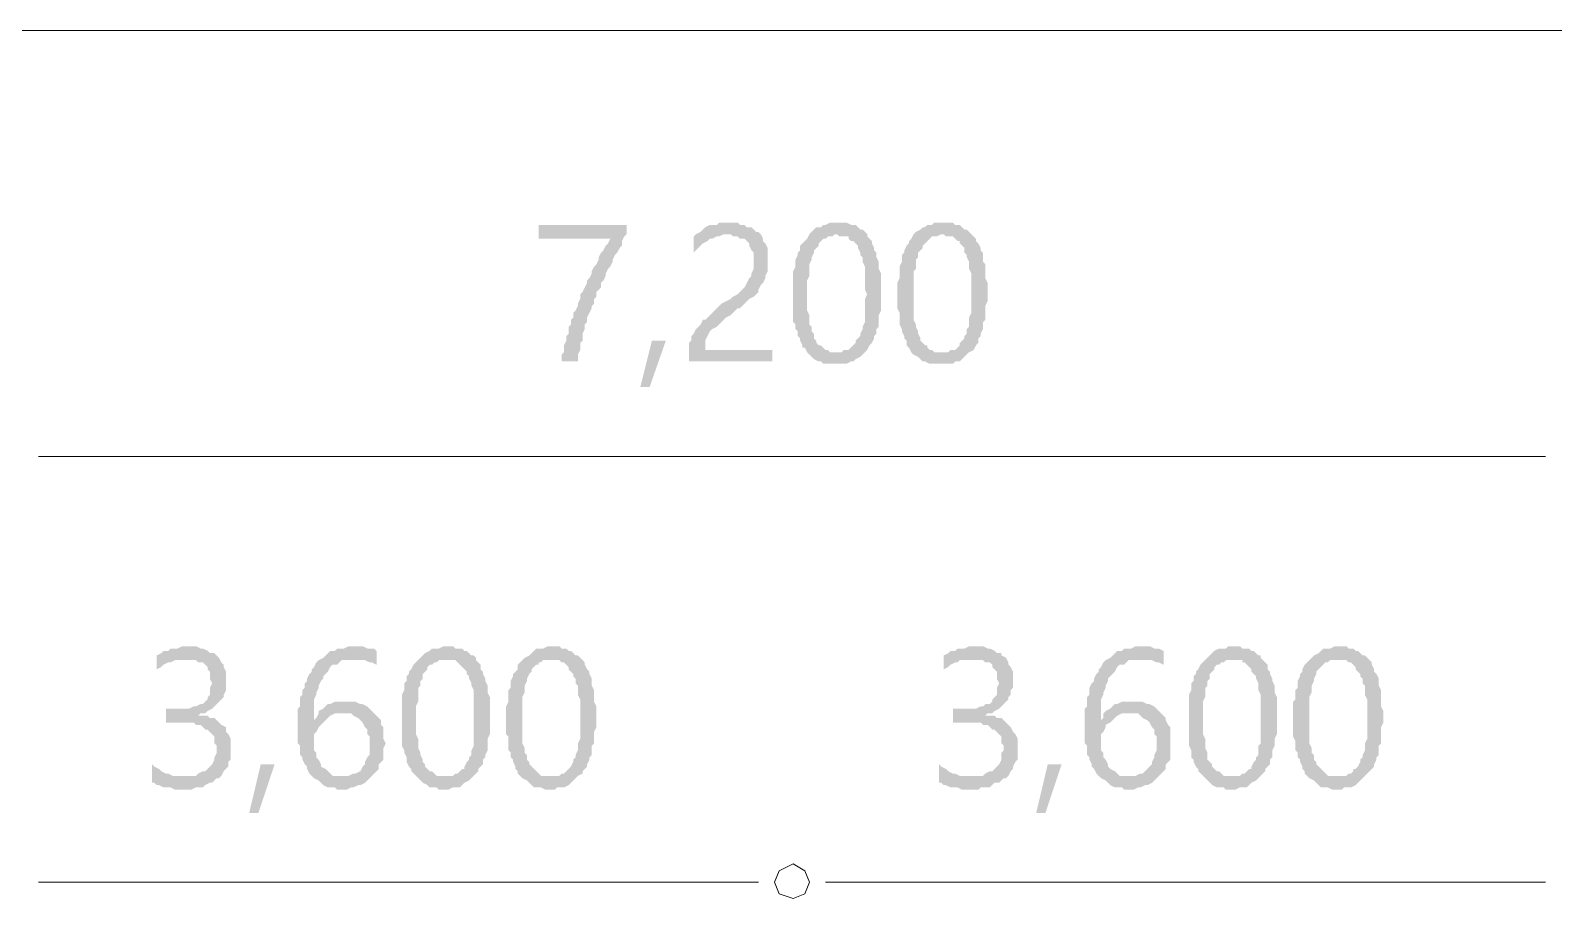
# Model space of a CAD drawing. Header units: millimetres. Extents: x -2246 to 101218, y 0 to 66109.
# Drawn here: x 18573 to 25543, y 56549 to 60521 of the extents above; entities that cross this region are included whole.
import ezdxf

# ---------------------------------------------------------------- set-up
doc = ezdxf.new("R2010")
doc.units = ezdxf.units.MM
doc.layers.add('PDF_솔리드 채우기', color=7, linetype='Continuous')
doc.layers.add('PDF_형상', color=7, linetype='Continuous')

msp = doc.modelspace()

# ---------------------------------------------------------------- hatches: boundary and pattern name
at = {"layer": 'PDF_솔리드 채우기', "transparency": 33554559}
for points in [[(21300.8, 59630.9), (20898.3, 59630.9), (20898.3, 59567.3), (21226.6, 59567.3), (21226.6, 59567.3), (21216, 59546.1), (21205.4, 59535.5), (21194.9, 59514.3), (21184.3, 59503.8), (21173.7, 59482.6), (21173.7, 59472), (21163.1, 59450.8), (21152.5, 59440.2), (21141.9, 59419), (21141.9, 59408.4), (21131.3, 59387.2), (21120.7, 59376.6), (21120.7, 59366.1), (21110.1, 59344.9), (21110.1, 59344.9), (21099.5, 59323.7), (21088.9, 59313.1), (21088.9, 59291.9), (21078.3, 59270.7), (21078.3, 59260.1), (21067.7, 59238.9), (21057.2, 59228.4), (21057.2, 59207.2), (21046.6, 59196.6), (21046.6, 59175.4), (21036, 59164.8), (21036, 59154.2), (21036, 59133), (21025.4, 59122.4), (21025.4, 59101.3), (21014.8, 59080.1), (21014.8, 59069.5), (21014.8, 59048.3), (21004.2, 59037.7), (21004.2, 59016.5), (21004.2, 59005.9), (21078.3, 59005.9), (21078.3, 59005.9), (21078.3, 59027.1), (21078.3, 59037.7), (21088.9, 59058.9), (21088.9, 59069.5), (21088.9, 59090.7), (21099.5, 59101.3), (21099.5, 59122.4), (21099.5, 59133), (21110.1, 59154.2), (21110.1, 59175.4), (21120.7, 59186), (21120.7, 59207.2), (21131.3, 59228.4), (21141.9, 59249.5), (21141.9, 59260.1), (21152.5, 59270.7), (21152.5, 59291.9), (21163.1, 59302.5), (21163.1, 59323.7), (21173.7, 59334.3), (21184.3, 59344.9), (21184.3, 59366.1), (21194.9, 59376.6), (21205.4, 59397.8), (21205.4, 59408.4), (21216, 59429.6), (21226.6, 59440.2), (21237.2, 59461.4), (21237.2, 59472), (21247.8, 59493.2), (21258.4, 59503.8), (21269, 59524.9), (21279.6, 59535.5), (21279.6, 59556.7), (21290.2, 59577.9), (21300.8, 59588.5)], [(21766.8, 59641.5), (21766.8, 59641.5), (21745.6, 59641.5), (21724.5, 59641.5), (21713.9, 59630.9), (21692.7, 59630.9), (21682.1, 59630.9), (21660.9, 59620.3), (21650.3, 59609.7), (21639.7, 59599.1), (21618.5, 59588.5), (21756.2, 59588.5), (21777.4, 59588.5), (21788, 59577.9), (21809.2, 59577.9), (21819.8, 59567.3), (21841, 59567.3), (21851.6, 59556.7), (21862.2, 59546.1), (21862.2, 59535.5), (21872.7, 59514.3), (21883.3, 59503.8), (21883.3, 59482.6), (21883.3, 59461.4), (21883.3, 59450.8), (21883.3, 59429.6), (21872.7, 59408.4), (21872.7, 59397.8), (21862.2, 59387.2), (21851.6, 59366.1), (21851.6, 59366.1), (21841, 59344.9), (21830.4, 59334.3), (21819.8, 59323.7), (21809.2, 59313.1), (21788, 59302.5), (21777.4, 59291.9), (21756.2, 59281.3), (21735, 59270.7), (21724.5, 59260.1), (21703.3, 59238.9), (21692.7, 59228.4), (21682.1, 59217.8), (21671.5, 59207.2), (21660.9, 59196.6), (21650.3, 59196.6), (21639.7, 59175.4), (21629.1, 59164.8), (21618.5, 59154.2), (21607.9, 59133), (21597.4, 59122.4), (21597.4, 59122.4), (21597.4, 59101.3), (21586.8, 59090.7), (21586.8, 59069.5), (21586.8, 59048.3), (21586.8, 59037.7), (21586.8, 59005.9), (21968.1, 59005.9), (21968.1, 59058.9), (21660.9, 59058.9), (21660.9, 59069.5), (21660.9, 59090.7), (21660.9, 59101.3), (21671.5, 59122.4), (21671.5, 59122.4), (21682.1, 59143.6), (21692.7, 59154.2), (21713.9, 59164.8), (21713.9, 59164.8), (21724.5, 59175.4), (21735, 59186), (21745.6, 59196.6), (21756.2, 59207.2), (21777.4, 59217.8), (21788, 59228.4), (21809.2, 59249.5), (21819.8, 59249.5), (21841, 59270.7), (21851.6, 59281.3), (21862.2, 59291.9), (21883.3, 59302.5), (21893.9, 59313.1), (21904.5, 59323.7), (21904.5, 59334.3), (21915.1, 59355.5), (21915.1, 59355.5), (21925.7, 59366.1), (21936.3, 59387.2), (21936.3, 59397.8), (21946.9, 59419), (21946.9, 59429.6), (21946.9, 59450.8), (21946.9, 59472), (21946.9, 59472), (21946.9, 59493.2), (21946.9, 59514.3), (21946.9, 59524.9), (21936.3, 59546.1), (21925.7, 59556.7), (21925.7, 59567.3), (21915.1, 59588.5), (21904.5, 59599.1), (21893.9, 59599.1), (21883.3, 59609.7), (21872.7, 59620.3), (21851.6, 59620.3), (21841, 59630.9), (21819.8, 59630.9), (21809.2, 59641.5), (21788, 59641.5)], [(22264.7, 59641.5), (22264.7, 59641.5), (22254.1, 59641.5), (22232.9, 59641.5), (22211.7, 59630.9), (22201.1, 59630.9), (22190.5, 59620.3), (22169.3, 59620.3), (22158.7, 59609.7), (22148.1, 59599.1), (22137.5, 59588.5), (22264.7, 59588.5), (22264.7, 59588.5), (22275.2, 59577.9), (22296.4, 59577.9), (22307, 59577.9), (22317.6, 59577.9), (22317.6, 59567.3), (22328.2, 59556.7), (22338.8, 59556.7), (22349.4, 59546.1), (22360, 59535.5), (22360, 59524.9), (22370.6, 59503.8), (22370.6, 59493.2), (22381.2, 59482.6), (22381.2, 59461.4), (22391.8, 59440.2), (22391.8, 59429.6), (22391.8, 59408.4), (22391.8, 59387.2), (22391.8, 59355.5), (22391.8, 59334.3), (22402.4, 59313.1), (22391.8, 59291.9), (22391.8, 59270.7), (22391.8, 59249.5), (22391.8, 59228.4), (22391.8, 59207.2), (22391.8, 59186), (22381.2, 59164.8), (22381.2, 59154.2), (22370.6, 59133), (22370.6, 59122.4), (22360, 59111.8), (22349.4, 59101.3), (22349.4, 59090.7), (22338.8, 59080.1), (22328.2, 59069.5), (22317.6, 59058.9), (22307, 59058.9), (22296.4, 59058.9), (22285.8, 59048.3), (22275.2, 59048.3), (22264.7, 59048.3), (22391.8, 59048.3), (22402.4, 59058.9), (22412.9, 59080.1), (22412.9, 59080.1), (22423.5, 59090.7), (22434.1, 59111.8), (22434.1, 59122.4), (22444.7, 59133), (22444.7, 59154.2), (22455.3, 59164.8), (22455.3, 59186), (22455.3, 59196.6), (22455.3, 59217.8), (22465.9, 59238.9), (22465.9, 59260.1), (22465.9, 59281.3), (22465.9, 59302.5), (22465.9, 59323.7), (22465.9, 59323.7), (22465.9, 59344.9), (22465.9, 59366.1), (22465.9, 59387.2), (22465.9, 59408.4), (22455.3, 59429.6), (22455.3, 59450.8), (22455.3, 59461.4), (22444.7, 59482.6), (22444.7, 59503.8), (22434.1, 59514.3), (22434.1, 59524.9), (22423.5, 59546.1), (22423.5, 59556.7), (22412.9, 59567.3), (22402.4, 59577.9), (22402.4, 59588.5), (22391.8, 59599.1), (22381.2, 59609.7), (22370.6, 59609.7), (22360, 59620.3), (22349.4, 59630.9), (22338.8, 59630.9), (22328.2, 59630.9), (22307, 59641.5), (22296.4, 59641.5), (22285.8, 59641.5)], [(22751.9, 59641.5), (22751.9, 59641.5), (22730.7, 59641.5), (22709.5, 59641.5), (22698.9, 59630.9), (22677.7, 59630.9), (22667.2, 59620.3), (22656.6, 59620.3), (22646, 59609.7), (22624.8, 59599.1), (22614.2, 59588.5), (22751.9, 59588.5), (22751.9, 59588.5), (22762.5, 59577.9), (22773.1, 59577.9), (22783.7, 59577.9), (22794.3, 59577.9), (22804.9, 59567.3), (22815.4, 59556.7), (22826, 59556.7), (22826, 59546.1), (22836.6, 59535.5), (22847.2, 59524.9), (22847.2, 59503.8), (22857.8, 59493.2), (22857.8, 59482.6), (22868.4, 59461.4), (22868.4, 59440.2), (22868.4, 59429.6), (22879, 59408.4), (22879, 59387.2), (22879, 59355.5), (22879, 59334.3), (22879, 59313.1), (22879, 59291.9), (22879, 59270.7), (22879, 59249.5), (22879, 59228.4), (22868.4, 59207.2), (22868.4, 59186), (22868.4, 59164.8), (22857.8, 59154.2), (22857.8, 59133), (22847.2, 59122.4), (22847.2, 59111.8), (22836.6, 59101.3), (22826, 59090.7), (22826, 59080.1), (22815.4, 59069.5), (22804.9, 59058.9), (22794.3, 59058.9), (22783.7, 59058.9), (22773.1, 59048.3), (22762.5, 59048.3), (22741.3, 59048.3), (22868.4, 59048.3), (22889.6, 59058.9), (22900.2, 59080.1), (22900.2, 59080.1), (22910.8, 59090.7), (22910.8, 59111.8), (22921.4, 59122.4), (22921.4, 59133), (22932, 59154.2), (22932, 59164.8), (22932, 59186), (22942.6, 59196.6), (22942.6, 59217.8), (22942.6, 59238.9), (22942.6, 59260.1), (22953.1, 59281.3), (22953.1, 59302.5), (22953.1, 59323.7), (22953.1, 59323.7), (22953.1, 59344.9), (22953.1, 59366.1), (22942.6, 59387.2), (22942.6, 59408.4), (22942.6, 59429.6), (22942.6, 59450.8), (22932, 59461.4), (22932, 59482.6), (22932, 59503.8), (22921.4, 59514.3), (22921.4, 59524.9), (22910.8, 59546.1), (22900.2, 59556.7), (22900.2, 59567.3), (22889.6, 59577.9), (22879, 59588.5), (22868.4, 59599.1), (22857.8, 59609.7), (22847.2, 59609.7), (22836.6, 59620.3), (22826, 59630.9), (22815.4, 59630.9), (22804.9, 59630.9), (22794.3, 59641.5), (22783.7, 59641.5), (22762.5, 59641.5)], [(21618.5, 59588.5), (21607.9, 59577.9), (21607.9, 59503.8), (21618.5, 59514.3), (21629.1, 59524.9), (21639.7, 59535.5), (21650.3, 59546.1), (21671.5, 59556.7), (21682.1, 59567.3), (21692.7, 59567.3), (21713.9, 59577.9), (21724.5, 59577.9), (21745.6, 59588.5), (21756.2, 59588.5)], [(22137.5, 59588.5), (22127, 59567.3), (22116.4, 59556.7), (22116.4, 59556.7), (22105.8, 59546.1), (22095.2, 59535.5), (22095.2, 59514.3), (22084.6, 59503.8), (22084.6, 59493.2), (22074, 59472), (22074, 59461.4), (22074, 59440.2), (22063.4, 59419), (22063.4, 59408.4), (22063.4, 59387.2), (22063.4, 59366.1), (22063.4, 59344.9), (22063.4, 59323.7), (22063.4, 59302.5), (22063.4, 59281.3), (22063.4, 59260.1), (22063.4, 59249.5), (22063.4, 59228.4), (22063.4, 59207.2), (22063.4, 59186), (22074, 59175.4), (22074, 59154.2), (22084.6, 59143.6), (22084.6, 59122.4), (22095.2, 59111.8), (22095.2, 59101.3), (22105.8, 59080.1), (22105.8, 59069.5), (22116.4, 59069.5), (22127, 59048.3), (22137.5, 59037.7), (22148.1, 59027.1), (22158.7, 59016.5), (22179.9, 59005.9), (22190.5, 59005.9), (22201.1, 58995.3), (22222.3, 58995.3), (22232.9, 58995.3), (22254.1, 58995.3), (22254.1, 58995.3), (22275.2, 58995.3), (22296.4, 58995.3), (22307, 58995.3), (22328.2, 59005.9), (22338.8, 59005.9), (22349.4, 59016.5), (22370.6, 59027.1), (22381.2, 59037.7), (22391.8, 59048.3), (22264.7, 59048.3), (22254.1, 59048.3), (22243.5, 59048.3), (22232.9, 59048.3), (22222.3, 59058.9), (22211.7, 59058.9), (22201.1, 59069.5), (22190.5, 59080.1), (22179.9, 59080.1), (22169.3, 59090.7), (22169.3, 59101.3), (22158.7, 59111.8), (22158.7, 59133), (22148.1, 59143.6), (22148.1, 59164.8), (22137.5, 59175.4), (22137.5, 59196.6), (22137.5, 59217.8), (22127, 59238.9), (22127, 59260.1), (22127, 59281.3), (22127, 59302.5), (22127, 59323.7), (22127, 59344.9), (22127, 59376.6), (22137.5, 59397.8), (22137.5, 59419), (22137.5, 59429.6), (22137.5, 59450.8), (22148.1, 59472), (22148.1, 59482.6), (22158.7, 59503.8), (22158.7, 59514.3), (22169.3, 59524.9), (22179.9, 59535.5), (22179.9, 59546.1), (22190.5, 59556.7), (22201.1, 59567.3), (22211.7, 59567.3), (22222.3, 59577.9), (22232.9, 59577.9), (22243.5, 59577.9), (22254.1, 59588.5), (22264.7, 59588.5)], [(22614.2, 59588.5), (22603.6, 59567.3), (22593, 59556.7), (22593, 59556.7), (22593, 59546.1), (22582.4, 59535.5), (22571.8, 59514.3), (22571.8, 59503.8), (22561.2, 59493.2), (22561.2, 59472), (22561.2, 59461.4), (22550.6, 59440.2), (22550.6, 59419), (22550.6, 59408.4), (22550.6, 59387.2), (22540.1, 59366.1), (22540.1, 59344.9), (22540.1, 59323.7), (22540.1, 59302.5), (22540.1, 59281.3), (22540.1, 59260.1), (22540.1, 59249.5), (22550.6, 59228.4), (22550.6, 59207.2), (22550.6, 59186), (22550.6, 59175.4), (22561.2, 59154.2), (22561.2, 59143.6), (22571.8, 59122.4), (22571.8, 59111.8), (22582.4, 59101.3), (22582.4, 59080.1), (22593, 59069.5), (22593, 59069.5), (22603.6, 59048.3), (22614.2, 59037.7), (22635.4, 59027.1), (22646, 59016.5), (22656.6, 59005.9), (22667.2, 59005.9), (22688.3, 58995.3), (22698.9, 58995.3), (22720.1, 58995.3), (22741.3, 58995.3), (22741.3, 58995.3), (22762.5, 58995.3), (22773.1, 58995.3), (22794.3, 58995.3), (22804.9, 59005.9), (22826, 59005.9), (22836.6, 59016.5), (22847.2, 59027.1), (22857.8, 59037.7), (22868.4, 59048.3), (22741.3, 59048.3), (22741.3, 59048.3), (22730.7, 59048.3), (22709.5, 59048.3), (22698.9, 59058.9), (22688.3, 59058.9), (22677.7, 59069.5), (22677.7, 59080.1), (22667.2, 59080.1), (22656.6, 59090.7), (22646, 59101.3), (22646, 59111.8), (22635.4, 59133), (22635.4, 59143.6), (22624.8, 59164.8), (22624.8, 59175.4), (22614.2, 59196.6), (22614.2, 59217.8), (22614.2, 59238.9), (22614.2, 59260.1), (22614.2, 59281.3), (22614.2, 59302.5), (22614.2, 59323.7), (22614.2, 59344.9), (22614.2, 59376.6), (22614.2, 59397.8), (22614.2, 59419), (22624.8, 59429.6), (22624.8, 59450.8), (22624.8, 59472), (22635.4, 59482.6), (22635.4, 59503.8), (22646, 59514.3), (22656.6, 59524.9), (22656.6, 59535.5), (22667.2, 59546.1), (22677.7, 59556.7), (22688.3, 59567.3), (22688.3, 59567.3), (22698.9, 59577.9), (22709.5, 59577.9), (22720.1, 59577.9), (22741.3, 59588.5), (22751.9, 59588.5)], [(19298.9, 57703.1), (19288.3, 57703.1), (19267.1, 57703.1), (19245.9, 57692.5), (19235.3, 57692.5), (19214.1, 57692.5), (19203.5, 57681.9), (19182.3, 57681.9), (19171.8, 57671.3), (19150.6, 57660.7), (19150.6, 57597.2), (19171.8, 57607.8), (19182.3, 57618.4), (19203.5, 57628.9), (19214.1, 57628.9), (19235.3, 57639.5), (19245.9, 57639.5), (19267.1, 57639.5), (19277.7, 57639.5), (19436.6, 57650.1), (19426, 57660.7), (19415.4, 57671.3), (19394.2, 57671.3), (19383.6, 57681.9), (19362.4, 57692.5), (19351.8, 57692.5), (19330.6, 57703.1), (19320, 57703.1)], [(19436.6, 57650.1), (19277.7, 57639.5), (19298.9, 57639.5), (19309.5, 57639.5), (19330.6, 57639.5), (19341.2, 57628.9), (19362.4, 57628.9), (19373, 57618.4), (19383.6, 57607.8), (19383.6, 57597.2), (19394.2, 57586.6), (19394.2, 57565.4), (19394.2, 57554.8), (19404.8, 57533.6), (19404.8, 57533.6), (19394.2, 57512.4), (19394.2, 57501.8), (19394.2, 57480.7), (19383.6, 57470.1), (19383.6, 57459.5), (19373, 57448.9), (19362.4, 57438.3), (19351.8, 57438.3), (19330.6, 57427.7), (19320, 57427.7), (19298.9, 57417.1), (19288.3, 57417.1), (19267.1, 57417.1), (19245.9, 57417.1), (19192.9, 57417.1), (19192.9, 57353.6), (19245.9, 57353.6), (19256.5, 57353.6), (19277.7, 57353.6), (19298.9, 57353.6), (19320, 57353.6), (19330.6, 57343), (19351.8, 57343), (19362.4, 57332.4), (19373, 57321.8), (19383.6, 57321.8), (19394.2, 57311.2), (19404.8, 57300.6), (19415.4, 57290), (19415.4, 57279.4), (19415.4, 57258.2), (19426, 57247.6), (19426, 57226.4), (19426, 57226.4), (19426, 57215.9), (19415.4, 57194.7), (19415.4, 57184.1), (19404.8, 57162.9), (19394.2, 57152.3), (19383.6, 57141.7), (19373, 57131.1), (19362.4, 57131.1), (19341.2, 57120.5), (19330.6, 57109.9), (19309.5, 57109.9), (19298.9, 57109.9), (19277.7, 57109.9), (19436.6, 57099.3), (19447.1, 57109.9), (19457.7, 57131.1), (19468.3, 57141.7), (19478.9, 57152.3), (19478.9, 57173.5), (19489.5, 57184.1), (19489.5, 57205.3), (19489.5, 57215.9), (19489.5, 57237), (19489.5, 57247.6), (19489.5, 57268.8), (19489.5, 57279.4), (19478.9, 57300.6), (19468.3, 57311.2), (19468.3, 57332.4), (19447.1, 57343), (19447.1, 57343), (19436.6, 57353.6), (19426, 57364.1), (19415.4, 57374.7), (19394.2, 57374.7), (19383.6, 57385.3), (19362.4, 57385.3), (19341.2, 57385.3), (19341.2, 57385.3), (19351.8, 57395.9), (19373, 57395.9), (19383.6, 57406.5), (19404.8, 57417.1), (19415.4, 57427.7), (19426, 57438.3), (19436.6, 57448.9), (19447.1, 57459.5), (19457.7, 57470.1), (19457.7, 57480.7), (19468.3, 57501.8), (19468.3, 57512.4), (19468.3, 57533.6), (19468.3, 57554.8), (19468.3, 57554.8), (19468.3, 57576), (19468.3, 57586.6), (19457.7, 57607.8), (19457.7, 57618.4), (19447.1, 57628.9)], [(19913.2, 57650.1), (19892, 57639.5), (19881.4, 57628.9), (19870.8, 57607.8), (19860.2, 57597.2), (19860.2, 57586.6), (19849.7, 57576), (19839.1, 57554.8), (19839.1, 57544.2), (19828.5, 57533.6), (19828.5, 57512.4), (19817.9, 57501.8), (19817.9, 57480.7), (19807.3, 57470.1), (19807.3, 57448.9), (19807.3, 57427.7), (19796.7, 57417.1), (19796.7, 57395.9), (19796.7, 57374.7), (19796.7, 57353.6), (19796.7, 57332.4), (19796.7, 57321.8), (19796.7, 57300.6), (19796.7, 57279.4), (19796.7, 57258.2), (19807.3, 57247.6), (19807.3, 57226.4), (19807.3, 57205.3), (19817.9, 57194.7), (19817.9, 57184.1), (19828.5, 57162.9), (19839.1, 57152.3), (19839.1, 57141.7), (19849.7, 57120.5), (19849.7, 57120.5), (19860.2, 57109.9), (19997.9, 57109.9), (19997.9, 57109.9), (19976.8, 57109.9), (19955.6, 57109.9), (19945, 57120.5), (19934.4, 57131.1), (19923.8, 57141.7), (19902.6, 57152.3), (19902.6, 57152.3), (19902.6, 57162.9), (19892, 57184.1), (19881.4, 57194.7), (19881.4, 57215.9), (19870.8, 57226.4), (19870.8, 57247.6), (19870.8, 57268.8), (19870.8, 57279.4), (19870.8, 57300.6), (19881.4, 57311.2), (19892, 57332.4), (19902.6, 57343), (19913.2, 57353.6), (19870.8, 57364.1), (19870.8, 57364.1), (19870.8, 57385.3), (19870.8, 57406.5), (19870.8, 57427.7), (19870.8, 57448.9), (19870.8, 57459.5), (19881.4, 57480.7), (19881.4, 57491.2), (19892, 57512.4), (19892, 57523), (19902.6, 57544.2), (19913.2, 57554.8), (19913.2, 57565.4), (19923.8, 57576), (19934.4, 57586.6), (19945, 57607.8), (19955.6, 57618.4), (19976.8, 57618.4), (19987.3, 57628.9), (19997.9, 57639.5), (20019.1, 57639.5), (20040.3, 57639.5), (20050.9, 57639.5)], [(20050.9, 57703.1), (20040.3, 57703.1), (20029.7, 57703.1), (20008.5, 57692.5), (19997.9, 57692.5), (19976.8, 57692.5), (19966.2, 57681.9), (19945, 57681.9), (19934.4, 57671.3), (19923.8, 57660.7), (19913.2, 57650.1), (20050.9, 57639.5), (20061.5, 57639.5), (20072.1, 57639.5), (20093.3, 57639.5), (20103.9, 57639.5), (20125, 57628.9), (20135.6, 57628.9), (20156.8, 57618.4), (20156.8, 57681.9), (20156.8, 57681.9), (20146.2, 57692.5), (20125, 57692.5), (20114.5, 57692.5), (20093.3, 57703.1), (20072.1, 57703.1)], [(20347.5, 57639.5), (20336.9, 57628.9), (20326.3, 57618.4), (20326.3, 57618.4), (20315.7, 57597.2), (20305.1, 57586.6), (20305.1, 57576), (20294.5, 57565.4), (20294.5, 57544.2), (20283.9, 57533.6), (20283.9, 57512.4), (20283.9, 57501.8), (20273.3, 57480.7), (20273.3, 57459.5), (20273.3, 57448.9), (20273.3, 57427.7), (20273.3, 57406.5), (20273.3, 57385.3), (20273.3, 57364.1), (20273.3, 57343), (20273.3, 57321.8), (20273.3, 57300.6), (20273.3, 57290), (20273.3, 57268.8), (20273.3, 57247.6), (20283.9, 57226.4), (20283.9, 57215.9), (20294.5, 57194.7), (20294.5, 57184.1), (20294.5, 57173.5), (20305.1, 57152.3), (20315.7, 57141.7), (20315.7, 57131.1), (20326.3, 57120.5), (20336.9, 57109.9), (20347.5, 57099.3), (20358.1, 57088.7), (20368.7, 57078.2), (20389.8, 57067.6), (20400.4, 57057), (20411, 57057), (20432.2, 57057), (20442.8, 57046.4), (20464, 57046.4), (20464, 57046.4), (20485.2, 57046.4), (20506.4, 57057), (20517, 57057), (20538.1, 57057), (20548.7, 57067.6), (20559.3, 57078.2), (20580.5, 57088.7), (20591.1, 57099.3), (20601.7, 57109.9), (20474.6, 57109.9), (20464, 57109.9), (20453.4, 57109.9), (20442.8, 57109.9), (20432.2, 57109.9), (20421.6, 57120.5), (20411, 57131.1), (20400.4, 57131.1), (20389.8, 57141.7), (20379.3, 57152.3), (20379.3, 57162.9), (20368.7, 57173.5), (20368.7, 57184.1), (20358.1, 57205.3), (20358.1, 57215.9), (20347.5, 57237), (20347.5, 57258.2), (20347.5, 57279.4), (20336.9, 57300.6), (20336.9, 57321.8), (20336.9, 57343), (20336.9, 57364.1), (20336.9, 57385.3), (20336.9, 57406.5), (20336.9, 57427.7), (20347.5, 57448.9), (20347.5, 57470.1), (20347.5, 57491.2), (20347.5, 57512.4), (20358.1, 57523), (20358.1, 57544.2), (20368.7, 57554.8), (20368.7, 57576), (20379.3, 57586.6), (20389.8, 57597.2), (20389.8, 57607.8), (20400.4, 57618.4), (20411, 57618.4), (20421.6, 57628.9), (20432.2, 57628.9), (20442.8, 57639.5), (20453.4, 57639.5), (20464, 57639.5), (20474.6, 57639.5)], [(20474.6, 57703.1), (20474.6, 57703.1), (20464, 57703.1), (20442.8, 57692.5), (20421.6, 57692.5), (20411, 57692.5), (20400.4, 57681.9), (20379.3, 57671.3), (20368.7, 57660.7), (20358.1, 57650.1), (20347.5, 57639.5), (20474.6, 57639.5), (20474.6, 57639.5), (20485.2, 57639.5), (20506.4, 57639.5), (20517, 57639.5), (20527.5, 57628.9), (20527.5, 57628.9), (20538.1, 57618.4), (20548.7, 57607.8), (20559.3, 57597.2), (20569.9, 57586.6), (20569.9, 57576), (20580.5, 57565.4), (20580.5, 57554.8), (20591.1, 57533.6), (20591.1, 57523), (20601.7, 57501.8), (20601.7, 57480.7), (20601.7, 57459.5), (20601.7, 57438.3), (20601.7, 57417.1), (20601.7, 57395.9), (20601.7, 57374.7), (20601.7, 57353.6), (20601.7, 57332.4), (20601.7, 57300.6), (20601.7, 57279.4), (20601.7, 57258.2), (20601.7, 57247.6), (20591.1, 57226.4), (20591.1, 57205.3), (20580.5, 57194.7), (20580.5, 57184.1), (20569.9, 57173.5), (20559.3, 57152.3), (20559.3, 57141.7), (20548.7, 57141.7), (20538.1, 57131.1), (20527.5, 57120.5), (20517, 57120.5), (20506.4, 57109.9), (20495.8, 57109.9), (20485.2, 57109.9), (20474.6, 57109.9), (20601.7, 57109.9), (20612.3, 57120.5), (20622.9, 57131.1), (20622.9, 57141.7), (20633.5, 57152.3), (20644.1, 57162.9), (20644.1, 57184.1), (20654.7, 57194.7), (20654.7, 57205.3), (20665.2, 57226.4), (20665.2, 57247.6), (20665.2, 57258.2), (20665.2, 57279.4), (20675.8, 57300.6), (20675.8, 57311.2), (20675.8, 57332.4), (20675.8, 57353.6), (20675.8, 57374.7), (20675.8, 57374.7), (20675.8, 57406.5), (20675.8, 57427.7), (20675.8, 57448.9), (20675.8, 57470.1), (20665.2, 57491.2), (20665.2, 57501.8), (20665.2, 57523), (20654.7, 57544.2), (20654.7, 57554.8), (20644.1, 57576), (20644.1, 57586.6), (20633.5, 57597.2), (20633.5, 57618.4), (20622.9, 57628.9), (20612.3, 57639.5), (20612.3, 57650.1), (20601.7, 57660.7), (20591.1, 57660.7), (20580.5, 57671.3), (20569.9, 57681.9), (20559.3, 57681.9), (20548.7, 57692.5), (20538.1, 57692.5), (20517, 57692.5), (20506.4, 57703.1), (20495.8, 57703.1)], [(20824.1, 57639.5), (20813.5, 57628.9), (20802.9, 57618.4), (20802.9, 57618.4), (20802.9, 57597.2), (20792.4, 57586.6), (20781.8, 57576), (20781.8, 57565.4), (20771.2, 57544.2), (20771.2, 57533.6), (20771.2, 57512.4), (20760.6, 57501.8), (20760.6, 57480.7), (20760.6, 57459.5), (20760.6, 57448.9), (20750, 57427.7), (20750, 57406.5), (20750, 57385.3), (20750, 57364.1), (20750, 57343), (20750, 57321.8), (20750, 57300.6), (20760.6, 57290), (20760.6, 57268.8), (20760.6, 57247.6), (20760.6, 57226.4), (20771.2, 57215.9), (20771.2, 57194.7), (20781.8, 57184.1), (20781.8, 57173.5), (20792.4, 57152.3), (20792.4, 57141.7), (20802.9, 57131.1), (20802.9, 57120.5), (20813.5, 57109.9), (20824.1, 57099.3), (20845.3, 57088.7), (20855.9, 57078.2), (20866.5, 57067.6), (20877.1, 57057), (20898.3, 57057), (20908.9, 57057), (20930, 57046.4), (20951.2, 57046.4), (20951.2, 57046.4), (20972.4, 57046.4), (20983, 57057), (21004.2, 57057), (21014.8, 57057), (21036, 57067.6), (21046.6, 57078.2), (21057.2, 57088.7), (21067.7, 57099.3), (21078.3, 57109.9), (20951.2, 57109.9), (20951.2, 57109.9), (20940.6, 57109.9), (20919.5, 57109.9), (20908.9, 57109.9), (20898.3, 57120.5), (20887.7, 57131.1), (20887.7, 57131.1), (20877.1, 57141.7), (20866.5, 57152.3), (20855.9, 57162.9), (20855.9, 57173.5), (20845.3, 57184.1), (20845.3, 57205.3), (20834.7, 57215.9), (20834.7, 57237), (20824.1, 57258.2), (20824.1, 57279.4), (20824.1, 57300.6), (20824.1, 57321.8), (20824.1, 57343), (20824.1, 57364.1), (20824.1, 57385.3), (20824.1, 57406.5), (20824.1, 57427.7), (20824.1, 57448.9), (20824.1, 57470.1), (20834.7, 57491.2), (20834.7, 57512.4), (20834.7, 57523), (20845.3, 57544.2), (20845.3, 57554.8), (20855.9, 57576), (20866.5, 57586.6), (20866.5, 57597.2), (20877.1, 57607.8), (20887.7, 57618.4), (20898.3, 57618.4), (20898.3, 57628.9), (20908.9, 57628.9), (20919.5, 57639.5), (20930, 57639.5), (20951.2, 57639.5), (20961.8, 57639.5)], [(20961.8, 57703.1), (20961.8, 57703.1), (20940.6, 57703.1), (20919.5, 57692.5), (20908.9, 57692.5), (20887.7, 57692.5), (20877.1, 57681.9), (20866.5, 57671.3), (20855.9, 57660.7), (20834.7, 57650.1), (20824.1, 57639.5), (20961.8, 57639.5), (20961.8, 57639.5), (20972.4, 57639.5), (20983, 57639.5), (20993.6, 57639.5), (21004.2, 57628.9), (21014.8, 57628.9), (21025.4, 57618.4), (21036, 57607.8), (21036, 57597.2), (21046.6, 57586.6), (21057.2, 57576), (21057.2, 57565.4), (21067.7, 57554.8), (21067.7, 57533.6), (21078.3, 57523), (21078.3, 57501.8), (21078.3, 57480.7), (21088.9, 57459.5), (21088.9, 57438.3), (21088.9, 57417.1), (21088.9, 57395.9), (21088.9, 57374.7), (21088.9, 57353.6), (21088.9, 57332.4), (21088.9, 57300.6), (21088.9, 57279.4), (21078.3, 57258.2), (21078.3, 57247.6), (21078.3, 57226.4), (21067.7, 57205.3), (21067.7, 57194.7), (21057.2, 57184.1), (21057.2, 57173.5), (21046.6, 57152.3), (21036, 57141.7), (21036, 57141.7), (21025.4, 57131.1), (21014.8, 57120.5), (21004.2, 57120.5), (20993.6, 57109.9), (20983, 57109.9), (20972.4, 57109.9), (20951.2, 57109.9), (21078.3, 57109.9), (21099.5, 57120.5), (21099.5, 57131.1), (21110.1, 57141.7), (21120.7, 57152.3), (21120.7, 57162.9), (21131.3, 57184.1), (21131.3, 57194.7), (21141.9, 57205.3), (21141.9, 57226.4), (21141.9, 57247.6), (21152.5, 57258.2), (21152.5, 57279.4), (21152.5, 57300.6), (21152.5, 57311.2), (21163.1, 57332.4), (21163.1, 57353.6), (21163.1, 57374.7), (21163.1, 57374.7), (21163.1, 57406.5), (21163.1, 57427.7), (21152.5, 57448.9), (21152.5, 57470.1), (21152.5, 57491.2), (21152.5, 57501.8), (21141.9, 57523), (21141.9, 57544.2), (21141.9, 57554.8), (21131.3, 57576), (21131.3, 57586.6), (21120.7, 57597.2), (21110.1, 57618.4), (21110.1, 57628.9), (21099.5, 57639.5), (21088.9, 57650.1), (21078.3, 57660.7), (21067.7, 57660.7), (21057.2, 57671.3), (21046.6, 57681.9), (21036, 57681.9), (21025.4, 57692.5), (21014.8, 57692.5), (21004.2, 57692.5), (20993.6, 57703.1), (20972.4, 57703.1)], [(22900.2, 57703.1), (22889.6, 57703.1), (22868.4, 57703.1), (22847.2, 57692.5), (22836.6, 57692.5), (22815.4, 57692.5), (22804.9, 57681.9), (22783.7, 57681.9), (22773.1, 57671.3), (22751.9, 57660.7), (22751.9, 57597.2), (22773.1, 57607.8), (22783.7, 57618.4), (22804.9, 57628.9), (22815.4, 57628.9), (22826, 57639.5), (22847.2, 57639.5), (22868.4, 57639.5), (22879, 57639.5), (23037.9, 57650.1), (23016.7, 57660.7), (23016.7, 57671.3), (22995.5, 57671.3), (22984.9, 57681.9), (22963.7, 57692.5), (22953.1, 57692.5), (22932, 57703.1), (22921.4, 57703.1)], [(23037.9, 57650.1), (22879, 57639.5), (22900.2, 57639.5), (22910.8, 57639.5), (22932, 57639.5), (22942.6, 57628.9), (22963.7, 57628.9), (22974.3, 57618.4), (22974.3, 57607.8), (22984.9, 57597.2), (22995.5, 57586.6), (22995.5, 57565.4), (22995.5, 57554.8), (23006.1, 57533.6), (23006.1, 57533.6), (22995.5, 57512.4), (22995.5, 57501.8), (22995.5, 57480.7), (22984.9, 57470.1), (22974.3, 57459.5), (22974.3, 57448.9), (22963.7, 57438.3), (22942.6, 57438.3), (22932, 57427.7), (22921.4, 57427.7), (22900.2, 57417.1), (22879, 57417.1), (22868.4, 57417.1), (22847.2, 57417.1), (22794.3, 57417.1), (22794.3, 57353.6), (22847.2, 57353.6), (22857.8, 57353.6), (22879, 57353.6), (22900.2, 57353.6), (22921.4, 57353.6), (22932, 57343), (22953.1, 57343), (22963.7, 57332.4), (22974.3, 57321.8), (22984.9, 57321.8), (22995.5, 57311.2), (23006.1, 57300.6), (23016.7, 57290), (23016.7, 57279.4), (23016.7, 57258.2), (23027.3, 57247.6), (23027.3, 57226.4), (23027.3, 57226.4), (23016.7, 57215.9), (23016.7, 57194.7), (23016.7, 57184.1), (23006.1, 57162.9), (22995.5, 57152.3), (22984.9, 57141.7), (22974.3, 57131.1), (22963.7, 57131.1), (22942.6, 57120.5), (22932, 57109.9), (22910.8, 57109.9), (22900.2, 57109.9), (22879, 57109.9), (23037.9, 57099.3), (23048.5, 57109.9), (23059.1, 57131.1), (23069.7, 57141.7), (23069.7, 57152.3), (23080.3, 57173.5), (23090.8, 57184.1), (23090.8, 57205.3), (23090.8, 57215.9), (23090.8, 57237), (23090.8, 57247.6), (23090.8, 57268.8), (23090.8, 57279.4), (23080.3, 57300.6), (23069.7, 57311.2), (23059.1, 57332.4), (23048.5, 57343), (23048.5, 57343), (23037.9, 57353.6), (23027.3, 57364.1), (23016.7, 57374.7), (22995.5, 57374.7), (22984.9, 57385.3), (22963.7, 57385.3), (22942.6, 57385.3), (22942.6, 57385.3), (22953.1, 57395.9), (22974.3, 57395.9), (22984.9, 57406.5), (23006.1, 57417.1), (23016.7, 57427.7), (23027.3, 57438.3), (23037.9, 57448.9), (23048.5, 57459.5), (23048.5, 57470.1), (23059.1, 57480.7), (23059.1, 57501.8), (23069.7, 57512.4), (23069.7, 57533.6), (23069.7, 57554.8), (23069.7, 57554.8), (23069.7, 57576), (23069.7, 57586.6), (23059.1, 57607.8), (23048.5, 57618.4), (23048.5, 57628.9)], [(23514.5, 57650.1), (23493.3, 57639.5), (23482.8, 57628.9), (23472.2, 57607.8), (23461.6, 57597.2), (23461.6, 57586.6), (23451, 57576), (23440.4, 57554.8), (23440.4, 57544.2), (23429.8, 57533.6), (23419.2, 57512.4), (23419.2, 57501.8), (23419.2, 57480.7), (23408.6, 57470.1), (23408.6, 57448.9), (23408.6, 57427.7), (23398, 57417.1), (23398, 57395.9), (23398, 57374.7), (23398, 57353.6), (23398, 57332.4), (23398, 57321.8), (23398, 57300.6), (23398, 57279.4), (23398, 57258.2), (23408.6, 57247.6), (23408.6, 57226.4), (23408.6, 57205.3), (23419.2, 57194.7), (23419.2, 57184.1), (23429.8, 57162.9), (23429.8, 57152.3), (23440.4, 57141.7), (23451, 57120.5), (23451, 57120.5), (23461.6, 57109.9), (23599.3, 57109.9), (23588.7, 57109.9), (23578.1, 57109.9), (23556.9, 57109.9), (23546.3, 57120.5), (23535.7, 57131.1), (23514.5, 57141.7), (23503.9, 57152.3), (23503.9, 57152.3), (23503.9, 57162.9), (23493.3, 57184.1), (23482.8, 57194.7), (23482.8, 57215.9), (23472.2, 57226.4), (23472.2, 57247.6), (23472.2, 57268.8), (23472.2, 57279.4), (23472.2, 57300.6), (23482.8, 57311.2), (23493.3, 57332.4), (23493.3, 57343), (23514.5, 57353.6), (23472.2, 57364.1), (23472.2, 57364.1), (23472.2, 57385.3), (23472.2, 57406.5), (23472.2, 57427.7), (23472.2, 57448.9), (23472.2, 57459.5), (23482.8, 57480.7), (23482.8, 57491.2), (23493.3, 57512.4), (23493.3, 57523), (23503.9, 57544.2), (23503.9, 57554.8), (23514.5, 57565.4), (23525.1, 57576), (23535.7, 57586.6), (23546.3, 57607.8), (23556.9, 57618.4), (23578.1, 57618.4), (23588.7, 57628.9), (23599.3, 57639.5), (23620.4, 57639.5), (23631, 57639.5), (23652.2, 57639.5)], [(23652.2, 57703.1), (23641.6, 57703.1), (23631, 57703.1), (23609.9, 57692.5), (23599.3, 57692.5), (23578.1, 57692.5), (23567.5, 57681.9), (23546.3, 57681.9), (23535.7, 57671.3), (23525.1, 57660.7), (23514.5, 57650.1), (23652.2, 57639.5), (23652.2, 57639.5), (23673.4, 57639.5), (23694.6, 57639.5), (23705.2, 57639.5), (23726.4, 57628.9), (23737, 57628.9), (23758.1, 57618.4), (23758.1, 57681.9), (23758.1, 57681.9), (23737, 57692.5), (23726.4, 57692.5), (23715.8, 57692.5), (23694.6, 57703.1), (23673.4, 57703.1)], [(23948.8, 57639.5), (23938.2, 57628.9), (23927.6, 57618.4), (23927.6, 57618.4), (23917, 57597.2), (23906.4, 57586.6), (23906.4, 57576), (23895.8, 57565.4), (23895.8, 57544.2), (23885.3, 57533.6), (23885.3, 57512.4), (23885.3, 57501.8), (23874.7, 57480.7), (23874.7, 57459.5), (23874.7, 57448.9), (23874.7, 57427.7), (23874.7, 57406.5), (23874.7, 57385.3), (23874.7, 57364.1), (23874.7, 57343), (23874.7, 57321.8), (23874.7, 57300.6), (23874.7, 57290), (23874.7, 57268.8), (23874.7, 57247.6), (23885.3, 57226.4), (23885.3, 57215.9), (23885.3, 57194.7), (23895.8, 57184.1), (23895.8, 57173.5), (23906.4, 57152.3), (23917, 57141.7), (23917, 57131.1), (23927.6, 57120.5), (23938.2, 57109.9), (23948.8, 57099.3), (23959.4, 57088.7), (23970, 57078.2), (23980.6, 57067.6), (24001.8, 57057), (24012.4, 57057), (24033.5, 57057), (24044.1, 57046.4), (24065.3, 57046.4), (24065.3, 57046.4), (24086.5, 57046.4), (24107.7, 57057), (24118.3, 57057), (24139.5, 57057), (24150.1, 57067.6), (24160.6, 57078.2), (24181.8, 57088.7), (24192.4, 57099.3), (24203, 57109.9), (24075.9, 57109.9), (24065.3, 57109.9), (24054.7, 57109.9), (24044.1, 57109.9), (24033.5, 57109.9), (24023, 57120.5), (24012.4, 57131.1), (24001.8, 57131.1), (23991.2, 57141.7), (23980.6, 57152.3), (23980.6, 57162.9), (23970, 57173.5), (23959.4, 57184.1), (23959.4, 57205.3), (23959.4, 57215.9), (23948.8, 57237), (23948.8, 57258.2), (23948.8, 57279.4), (23938.2, 57300.6), (23938.2, 57321.8), (23938.2, 57343), (23938.2, 57364.1), (23938.2, 57385.3), (23938.2, 57406.5), (23938.2, 57427.7), (23938.2, 57448.9), (23948.8, 57470.1), (23948.8, 57491.2), (23948.8, 57512.4), (23959.4, 57523), (23959.4, 57544.2), (23970, 57554.8), (23970, 57576), (23980.6, 57586.6), (23991.2, 57597.2), (23991.2, 57607.8), (24001.8, 57618.4), (24012.4, 57618.4), (24023, 57628.9), (24033.5, 57628.9), (24044.1, 57639.5), (24054.7, 57639.5), (24065.3, 57639.5), (24075.9, 57639.5)], [(24075.9, 57703.1), (24075.9, 57703.1), (24054.7, 57703.1), (24044.1, 57692.5), (24023, 57692.5), (24012.4, 57692.5), (23991.2, 57681.9), (23980.6, 57671.3), (23970, 57660.7), (23959.4, 57650.1), (23948.8, 57639.5), (24075.9, 57639.5), (24075.9, 57639.5), (24086.5, 57639.5), (24097.1, 57639.5), (24118.3, 57639.5), (24118.3, 57628.9), (24128.9, 57628.9), (24139.5, 57618.4), (24150.1, 57607.8), (24160.6, 57597.2), (24160.6, 57586.6), (24171.2, 57576), (24181.8, 57565.4), (24181.8, 57554.8), (24192.4, 57533.6), (24192.4, 57523), (24192.4, 57501.8), (24203, 57480.7), (24203, 57459.5), (24203, 57438.3), (24203, 57417.1), (24203, 57395.9), (24203, 57374.7), (24203, 57353.6), (24203, 57332.4), (24203, 57300.6), (24203, 57279.4), (24203, 57258.2), (24192.4, 57247.6), (24192.4, 57226.4), (24192.4, 57205.3), (24181.8, 57194.7), (24181.8, 57184.1), (24171.2, 57173.5), (24160.6, 57152.3), (24160.6, 57141.7), (24150.1, 57141.7), (24139.5, 57131.1), (24128.9, 57120.5), (24118.3, 57120.5), (24107.7, 57109.9), (24097.1, 57109.9), (24086.5, 57109.9), (24075.9, 57109.9), (24203, 57109.9), (24213.6, 57120.5), (24224.2, 57131.1), (24224.2, 57141.7), (24234.8, 57152.3), (24245.4, 57162.9), (24245.4, 57184.1), (24256, 57194.7), (24256, 57205.3), (24256, 57226.4), (24266.6, 57247.6), (24266.6, 57258.2), (24266.6, 57279.4), (24277.2, 57300.6), (24277.2, 57311.2), (24277.2, 57332.4), (24277.2, 57353.6), (24277.2, 57374.7), (24277.2, 57374.7), (24277.2, 57406.5), (24277.2, 57427.7), (24277.2, 57448.9), (24277.2, 57470.1), (24266.6, 57491.2), (24266.6, 57501.8), (24266.6, 57523), (24256, 57544.2), (24256, 57554.8), (24245.4, 57576), (24245.4, 57586.6), (24234.8, 57597.2), (24234.8, 57618.4), (24224.2, 57628.9), (24213.6, 57639.5), (24203, 57650.1), (24203, 57660.7), (24192.4, 57660.7), (24181.8, 57671.3), (24171.2, 57681.9), (24160.6, 57681.9), (24150.1, 57692.5), (24139.5, 57692.5), (24118.3, 57692.5), (24107.7, 57703.1), (24097.1, 57703.1)], [(24425.5, 57639.5), (24414.9, 57628.9), (24404.3, 57618.4), (24404.3, 57618.4), (24393.7, 57597.2), (24393.7, 57586.6), (24383.1, 57576), (24383.1, 57565.4), (24372.5, 57544.2), (24372.5, 57533.6), (24372.5, 57512.4), (24361.9, 57501.8), (24361.9, 57480.7), (24361.9, 57459.5), (24351.3, 57448.9), (24351.3, 57427.7), (24351.3, 57406.5), (24351.3, 57385.3), (24351.3, 57364.1), (24351.3, 57343), (24351.3, 57321.8), (24351.3, 57300.6), (24351.3, 57290), (24361.9, 57268.8), (24361.9, 57247.6), (24361.9, 57226.4), (24372.5, 57215.9), (24372.5, 57194.7), (24383.1, 57184.1), (24383.1, 57173.5), (24393.7, 57152.3), (24393.7, 57141.7), (24404.3, 57131.1), (24404.3, 57120.5), (24414.9, 57109.9), (24425.5, 57099.3), (24446.6, 57088.7), (24457.2, 57078.2), (24467.8, 57067.6), (24478.4, 57057), (24499.6, 57057), (24510.2, 57057), (24531.4, 57046.4), (24552.6, 57046.4), (24552.6, 57046.4), (24573.7, 57046.4), (24584.3, 57057), (24605.5, 57057), (24616.1, 57057), (24637.3, 57067.6), (24647.9, 57078.2), (24658.5, 57088.7), (24669.1, 57099.3), (24679.7, 57109.9), (24552.6, 57109.9), (24552.6, 57109.9), (24542, 57109.9), (24520.8, 57109.9), (24510.2, 57109.9), (24499.6, 57120.5), (24489, 57131.1), (24489, 57131.1), (24478.4, 57141.7), (24467.8, 57152.3), (24457.2, 57162.9), (24457.2, 57173.5), (24446.6, 57184.1), (24446.6, 57205.3), (24436, 57215.9), (24436, 57237), (24425.5, 57258.2), (24425.5, 57279.4), (24425.5, 57300.6), (24425.5, 57321.8), (24425.5, 57343), (24425.5, 57364.1), (24425.5, 57385.3), (24425.5, 57406.5), (24425.5, 57427.7), (24425.5, 57448.9), (24425.5, 57470.1), (24436, 57491.2), (24436, 57512.4), (24436, 57523), (24446.6, 57544.2), (24446.6, 57554.8), (24457.2, 57576), (24457.2, 57586.6), (24467.8, 57597.2), (24478.4, 57607.8), (24489, 57618.4), (24489, 57618.4), (24499.6, 57628.9), (24510.2, 57628.9), (24520.8, 57639.5), (24531.4, 57639.5), (24552.6, 57639.5), (24563.1, 57639.5)], [(24563.1, 57703.1), (24563.1, 57703.1), (24542, 57703.1), (24520.8, 57692.5), (24510.2, 57692.5), (24489, 57692.5), (24478.4, 57681.9), (24467.8, 57671.3), (24446.6, 57660.7), (24436, 57650.1), (24425.5, 57639.5), (24563.1, 57639.5), (24563.1, 57639.5), (24573.7, 57639.5), (24584.3, 57639.5), (24594.9, 57639.5), (24605.5, 57628.9), (24616.1, 57628.9), (24626.7, 57618.4), (24637.3, 57607.8), (24637.3, 57597.2), (24647.9, 57586.6), (24658.5, 57576), (24658.5, 57565.4), (24669.1, 57554.8), (24669.1, 57533.6), (24679.7, 57523), (24679.7, 57501.8), (24679.7, 57480.7), (24690.3, 57459.5), (24690.3, 57438.3), (24690.3, 57417.1), (24690.3, 57395.9), (24690.3, 57374.7), (24690.3, 57353.6), (24690.3, 57332.4), (24690.3, 57300.6), (24690.3, 57279.4), (24679.7, 57258.2), (24679.7, 57247.6), (24679.7, 57226.4), (24669.1, 57205.3), (24669.1, 57194.7), (24658.5, 57184.1), (24658.5, 57173.5), (24647.9, 57152.3), (24637.3, 57141.7), (24626.7, 57141.7), (24626.7, 57131.1), (24616.1, 57120.5), (24605.5, 57120.5), (24594.9, 57109.9), (24584.3, 57109.9), (24573.7, 57109.9), (24552.6, 57109.9), (24679.7, 57109.9), (24690.3, 57120.5), (24700.8, 57131.1), (24711.4, 57141.7), (24722, 57152.3), (24722, 57162.9), (24732.6, 57184.1), (24732.6, 57194.7), (24743.2, 57205.3), (24743.2, 57226.4), (24743.2, 57247.6), (24753.8, 57258.2), (24753.8, 57279.4), (24753.8, 57300.6), (24753.8, 57311.2), (24753.8, 57332.4), (24764.4, 57353.6), (24764.4, 57374.7), (24764.4, 57374.7), (24764.4, 57406.5), (24753.8, 57427.7), (24753.8, 57448.9), (24753.8, 57470.1), (24753.8, 57491.2), (24753.8, 57501.8), (24743.2, 57523), (24743.2, 57544.2), (24743.2, 57554.8), (24732.6, 57576), (24722, 57586.6), (24722, 57597.2), (24711.4, 57618.4), (24711.4, 57628.9), (24700.8, 57639.5), (24690.3, 57650.1), (24679.7, 57660.7), (24669.1, 57660.7), (24658.5, 57671.3), (24647.9, 57681.9), (24637.3, 57681.9), (24626.7, 57692.5), (24616.1, 57692.5), (24605.5, 57692.5), (24594.9, 57703.1), (24573.7, 57703.1)], [(20008.5, 57448.9), (19997.9, 57448.9), (19976.8, 57448.9), (19966.2, 57448.9), (19945, 57438.3), (19934.4, 57438.3), (19923.8, 57427.7), (19913.2, 57417.1), (19892, 57406.5), (19892, 57395.9), (19881.4, 57374.7), (19870.8, 57364.1), (19870.8, 57364.1), (19913.2, 57353.6), (19923.8, 57364.1), (19934.4, 57374.7), (19945, 57385.3), (19966.2, 57395.9), (19976.8, 57395.9), (19997.9, 57395.9), (20146.2, 57395.9), (20135.6, 57406.5), (20125, 57417.1), (20114.5, 57427.7), (20093.3, 57438.3), (20082.7, 57438.3), (20061.5, 57448.9), (20050.9, 57448.9), (20029.7, 57448.9)], [(23609.9, 57448.9), (23599.3, 57448.9), (23578.1, 57448.9), (23567.5, 57448.9), (23546.3, 57438.3), (23535.7, 57438.3), (23525.1, 57427.7), (23514.5, 57417.1), (23493.3, 57406.5), (23482.8, 57395.9), (23482.8, 57374.7), (23472.2, 57364.1), (23472.2, 57364.1), (23514.5, 57353.6), (23525.1, 57364.1), (23535.7, 57374.7), (23546.3, 57385.3), (23567.5, 57395.9), (23578.1, 57395.9), (23599.3, 57395.9), (23747.6, 57395.9), (23737, 57406.5), (23726.4, 57417.1), (23715.8, 57427.7), (23694.6, 57438.3), (23684, 57438.3), (23662.8, 57448.9), (23652.2, 57448.9), (23631, 57448.9)], [(20146.2, 57395.9), (19997.9, 57395.9), (19997.9, 57395.9), (20019.1, 57395.9), (20040.3, 57395.9), (20050.9, 57385.3), (20072.1, 57374.7), (20082.7, 57364.1), (20093.3, 57353.6), (20093.3, 57353.6), (20103.9, 57332.4), (20114.5, 57321.8), (20114.5, 57300.6), (20125, 57290), (20125, 57268.8), (20125, 57247.6), (20125, 57247.6), (20125, 57226.4), (20125, 57205.3), (20114.5, 57194.7), (20103.9, 57173.5), (20103.9, 57162.9), (20093.3, 57152.3), (20093.3, 57152.3), (20082.7, 57131.1), (20061.5, 57120.5), (20050.9, 57120.5), (20029.7, 57109.9), (20019.1, 57109.9), (19997.9, 57109.9), (19860.2, 57109.9), (19870.8, 57099.3), (19892, 57088.7), (19902.6, 57078.2), (19913.2, 57067.6), (19934.4, 57057), (19945, 57057), (19966.2, 57057), (19976.8, 57046.4), (19997.9, 57046.4), (20008.5, 57046.4), (20019.1, 57046.4), (20040.3, 57057), (20050.9, 57057), (20072.1, 57067.6), (20082.7, 57067.6), (20103.9, 57078.2), (20114.5, 57088.7), (20125, 57099.3), (20135.6, 57109.9), (20146.2, 57120.5), (20156.8, 57131.1), (20167.4, 57141.7), (20167.4, 57162.9), (20178, 57173.5), (20188.6, 57184.1), (20188.6, 57205.3), (20188.6, 57226.4), (20188.6, 57237), (20199.2, 57258.2), (20188.6, 57279.4), (20188.6, 57290), (20188.6, 57311.2), (20188.6, 57332.4), (20178, 57343), (20178, 57364.1), (20167.4, 57374.7), (20156.8, 57385.3)], [(23747.6, 57395.9), (23599.3, 57395.9), (23599.3, 57395.9), (23620.4, 57395.9), (23641.6, 57395.9), (23652.2, 57385.3), (23662.8, 57374.7), (23684, 57364.1), (23694.6, 57353.6), (23694.6, 57353.6), (23705.2, 57332.4), (23715.8, 57321.8), (23715.8, 57300.6), (23726.4, 57290), (23726.4, 57268.8), (23726.4, 57247.6), (23726.4, 57247.6), (23726.4, 57226.4), (23715.8, 57205.3), (23715.8, 57194.7), (23705.2, 57173.5), (23705.2, 57162.9), (23694.6, 57152.3), (23694.6, 57152.3), (23673.4, 57131.1), (23662.8, 57120.5), (23652.2, 57120.5), (23631, 57109.9), (23620.4, 57109.9), (23599.3, 57109.9), (23461.6, 57109.9), (23472.2, 57099.3), (23493.3, 57088.7), (23503.9, 57078.2), (23514.5, 57067.6), (23535.7, 57057), (23546.3, 57057), (23567.5, 57057), (23578.1, 57046.4), (23599.3, 57046.4), (23609.9, 57046.4), (23620.4, 57046.4), (23641.6, 57057), (23652.2, 57057), (23673.4, 57067.6), (23684, 57067.6), (23705.2, 57078.2), (23715.8, 57088.7), (23726.4, 57099.3), (23737, 57109.9), (23747.6, 57120.5), (23758.1, 57131.1), (23768.7, 57141.7), (23768.7, 57162.9), (23779.3, 57173.5), (23789.9, 57184.1), (23789.9, 57205.3), (23789.9, 57226.4), (23789.9, 57237), (23789.9, 57258.2), (23789.9, 57279.4), (23789.9, 57290), (23789.9, 57311.2), (23789.9, 57332.4), (23779.3, 57343), (23768.7, 57364.1), (23768.7, 57374.7), (23758.1, 57385.3)], [(19129.4, 57162.9), (19129.4, 57078.2), (19140, 57078.2), (19150.6, 57067.6), (19161.2, 57067.6), (19182.3, 57057), (19192.9, 57057), (19214.1, 57057), (19235.3, 57046.4), (19256.5, 57046.4), (19267.1, 57046.4), (19288.3, 57046.4), (19309.5, 57046.4), (19330.6, 57057), (19341.2, 57057), (19362.4, 57057), (19373, 57067.6), (19394.2, 57078.2), (19404.8, 57078.2), (19415.4, 57088.7), (19426, 57099.3), (19436.6, 57099.3), (19277.7, 57109.9), (19277.7, 57109.9), (19256.5, 57109.9), (19235.3, 57109.9), (19224.7, 57109.9), (19203.5, 57120.5), (19192.9, 57120.5), (19171.8, 57131.1), (19161.2, 57141.7), (19140, 57152.3)], [(22730.7, 57162.9), (22730.7, 57078.2), (22741.3, 57078.2), (22751.9, 57067.6), (22762.5, 57067.6), (22783.7, 57057), (22794.3, 57057), (22815.4, 57057), (22836.6, 57046.4), (22847.2, 57046.4), (22868.4, 57046.4), (22889.6, 57046.4), (22910.8, 57046.4), (22921.4, 57057), (22942.6, 57057), (22963.7, 57057), (22974.3, 57067.6), (22984.9, 57078.2), (23006.1, 57078.2), (23016.7, 57088.7), (23027.3, 57099.3), (23037.9, 57099.3), (22879, 57109.9), (22868.4, 57109.9), (22857.8, 57109.9), (22836.6, 57109.9), (22826, 57109.9), (22804.9, 57120.5), (22794.3, 57120.5), (22773.1, 57131.1), (22762.5, 57141.7), (22741.3, 57152.3)]]:
    msp.add_hatch(color=256, dxfattribs=at).paths.add_polyline_path(points)

# ---------------------------------------------------------------- linework, layer by layer
at = {"layer": 'PDF_솔리드 채우기', "lineweight": 5, "transparency": 33554559}
for points in [[(21480.8, 59101.3), (21406.7, 58889.4), (21417.3, 59101.3), (21364.3, 58889.4)], [(19690.8, 57162.9), (19616.6, 56940.5), (19627.2, 57162.9), (19574.3, 56940.5)], [(23292.1, 57162.9), (23217.9, 56940.5), (23228.5, 57162.9), (23175.6, 56940.5)]]:
    msp.add_solid(points, dxfattribs=at)
at = {"layer": 'PDF_형상', "lineweight": 5}
for points in [[(11407.7, 60520.6), (11556, 60520.6), (90170.8, 60520.6), (90319.1, 60520.6)], [(18610.4, 58571.6), (18758.7, 58571.6), (25357.6, 58571.6), (25505.8, 58571.6)], [(18610.4, 56622.7), (18758.7, 56622.7), (21756.2, 56622.7), (21904.5, 56622.7)], [(22211.7, 56622.7), (22360, 56622.7), (25357.6, 56622.7), (25505.8, 56622.7)]]:
    msp.add_lwpolyline(points, dxfattribs=at)
for points in [[(22137.5, 56622.7), (22116.4, 56675.7), (22063.4, 56707.4), (21999.9, 56675.7), (21978.7, 56622.7), (21999.9, 56569.7), (22063.4, 56548.6), (22116.4, 56569.7)], [(21978.7, 56622.7), (21999.9, 56569.7), (22063.4, 56548.6), (22116.4, 56569.7), (22137.5, 56622.7), (22116.4, 56675.7), (22063.4, 56707.4), (21999.9, 56675.7)]]:
    msp.add_lwpolyline(points, close=True, dxfattribs=at)

doc.saveas('drawing.dxf')
